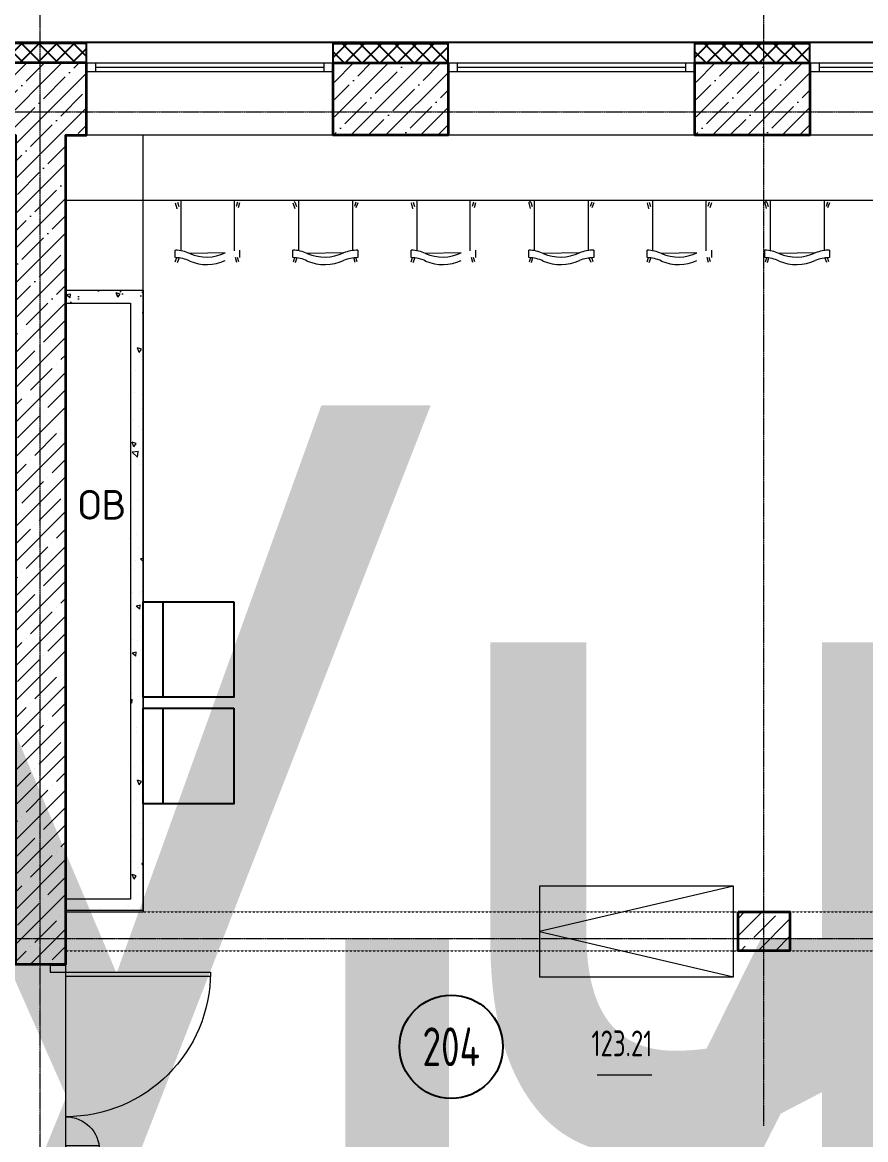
# Model space of a CAD drawing. Header units: millimetres. Extents: x 0 to 168960, y -92093 to 443706.
# Drawn here: x 11455 to 17982, y 211946 to 220596 of the extents above; entities that cross this region are included whole.
import ezdxf
from ezdxf.enums import TextEntityAlignment as Align

# ---------------------------------------------------------------- set-up
doc = ezdxf.new("R2018")
doc.units = ezdxf.units.MM
doc.linetypes.add('короткая штриховая', pattern=[282.222222, 141.111111, -141.111111])
doc.linetypes.add('осевая', pattern=[50.8, 31.75, -6.35, 6.35, -6.35])
for name, color, linetype, lineweight in [('_0', 7, 'Continuous', 15), ('АР_Двери', 250, 'Continuous', 9), ('АР_Названия помещений', 124, 'Continuous', 5), ('АР_Номер помещения', 1, 'Continuous', 25), ('АР_Окна БЛОК', 250, 'Continuous', 13), ('АР_Помещения_площадь', 19, 'Continuous', 9), ('Балки.1', 7, 'Continuous', 9), ('Основная ГКЛ', 250, 'Continuous', 9)]:
    doc.layers.add(name, color=color, linetype=linetype, lineweight=lineweight)
doc.layers.add('АР_Сущ.Несущая стена', color=7, linetype='Continuous')
doc.layers.add('ТХ_мебель передв', color=251, linetype='Continuous')
doc.styles.add('ISOCPEUR', font='isocpeur.ttf', dxfattribs={"height": 175})
doc.styles.add('PDF ISOCPEUR', font='isocpeur.ttf')
doc.styles.get("Standard").update_dxf_attribs({"font": 'arial.ttf'})

# ---------------------------------------------------------------- blocks, each defined once
blk = doc.blocks.new('ОКНО 1910')
at = {"layer": 'АР_Окна БЛОК', "color": 8, "ltscale": 0.1}
for points in [[(178763.3, -124524.8), (180673.3, -124524.8), (180673.3, -125084.8), (178763.3, -125084.8)], [(178763.3, -125014.8), (180673.3, -125014.8), (180673.3, -125084.8), (178763.3, -125084.8)], [(178763.3, -125014.8), (178833.3, -125014.8), (178833.3, -125084.8), (178763.3, -125084.8)], [(180603.3, -125014.8), (180673.3, -125014.8), (180673.3, -125084.8), (180603.3, -125084.8)]]:
    blk.add_lwpolyline(points, close=True, dxfattribs=at)
blk.add_lwpolyline([(178833.3, -125049.8), (180603.3, -125049.8)], dxfattribs=at)
blk = doc.blocks.new('2 ЭТАЖ')
at = {"layer": 'АР_Сущ.Несущая стена', "ltscale": 0.1}
h = blk.add_hatch(dxfattribs=at)
h.set_pattern_fill('ANSI37', color=8, scale=30, angle=270)
h.set_pattern_definition([(315, (0, 54.46), (67.35192, 67.35192), []), (45, (0, 54.46), (-67.35192, 67.35192), [])])
h.paths.add_polyline_path([(113153.3, -108656.4), (120263.3, -108656.4), (120263.3, -108506.4), (113003.3, -108506.4), (113003.3, -109854.8), (113153.3, -109854.8)])
h = blk.add_hatch(dxfattribs=at)
h.set_pattern_fill('ANSI37', color=8, scale=30, angle=180)
h.set_pattern_definition([(225, (300936.69, -233741.23), (67.35192, -67.35192), []), (315, (300936.69, -233741.23), (67.35192, 67.35192), [])])
h.paths.add_polyline_path([(122173.3, -108656.4), (123063.3, -108656.4), (123063.3, -108506.4), (122173.3, -108506.4)])
h = blk.add_hatch(dxfattribs=at)
h.set_pattern_fill('ANSI37', color=8, scale=30, angle=180)
h.set_pattern_definition([(225, (303736.69, -233741.23), (67.35192, -67.35192), []), (315, (303736.69, -233741.23), (67.35192, 67.35192), [])])
h.paths.add_polyline_path([(124973.3, -108656.4), (125863.3, -108656.4), (125863.3, -108506.4), (124973.3, -108506.4)])
at = {"layer": 'АР_Сущ.Несущая стена', "lineweight": 13, "ltscale": 10000}
h = blk.add_hatch(dxfattribs=at)
h.set_pattern_fill('ANSI35', color=8, scale=30)
h.paths.add_polyline_path([(113508.3, -108656.4), (113153.3, -108656.4), (113153.3, -109029.8), (113508.3, -109029.8)])
h.paths.add_polyline_path([(113508.3, -109029.8), (113153.3, -109029.8), (113153.3, -109854.8), (113223.3, -109854.8), (113508.3, -109854.8)])
h.paths.add_polyline_path([(120263.3, -109029.8), (113508.3, -109029.8), (113508.3, -109854.8), (113713.3, -109854.8), (113713.3, -109216.4), (119713.3, -109216.4), (119713.3, -115634.8), (120103.3, -115634.8), (120103.3, -109216.4), (120263.3, -109216.4)])
h.paths.add_polyline_path([(120263.3, -108656.4), (113508.3, -108656.4), (113508.3, -109029.8), (120263.3, -109029.8)])
h = blk.add_hatch(dxfattribs=at)
h.set_pattern_fill('ANSI35', color=8, scale=30)
h.set_pattern_definition([(45, (-55691, 15868.36), (-134.70384, 134.70384), []), (45, (-55556.3, 15868.36), (-134.70384, 134.70384), [238.125, -47.625, 0, -47.625])])
h.paths.add_polyline_path([(123063.3, -108861.4), (122182.3, -108861.4), (122182.3, -109216.4), (123063.3, -109216.4), (123063.3, -109146.4)])
h.paths.add_polyline_path([(123063.3, -108656.4), (122182.3, -108656.4), (122182.3, -108861.4), (123063.3, -108861.4)])
h = blk.add_hatch(dxfattribs=at)
h.set_pattern_fill('ANSI35', color=8, scale=30)
h.set_pattern_definition([(45, (-52891, 15868.36), (-134.70384, 134.70384), []), (45, (-52756.3, 15868.36), (-134.70384, 134.70384), [238.125, -47.625, 0, -47.625])])
h.paths.add_polyline_path([(125863.3, -108861.4), (124982.3, -108861.4), (124982.3, -109216.4), (125863.3, -109216.4), (125863.3, -109146.4)])
h.paths.add_polyline_path([(125863.3, -108656.4), (124982.3, -108656.4), (124982.3, -108861.4), (125863.3, -108861.4)])
h = blk.add_hatch(dxfattribs=at)
h.set_pattern_fill('ANSI35', color=8, scale=30)
h.set_pattern_definition([(45, (-37000.33, 3002.12), (-134.70384, 134.70384), []), (45, (-36865.62, 3002.12), (-134.70384, 134.70384), [238.125, -47.625, 0, -47.625])])
h.paths.add_polyline_path([(125708.3, -115327.7), (125508, -115327.7), (125508, -115529.7), (125708.3, -115529.7)])
h.paths.add_polyline_path([(125508, -115327.7), (125308.3, -115327.7), (125308.3, -115529.7), (125508, -115529.7)])
h.paths.add_polyline_path([(125508, -115229.7), (125308.3, -115229.7), (125308.3, -115327.7), (125508, -115327.7)])
h.paths.add_polyline_path([(125708.3, -115229.7), (125508, -115229.7), (125508, -115327.7), (125708.3, -115327.7)])
at = {"layer": 'АР_Сущ.Несущая стена', "color": 8, "ltscale": 0.1}
for points in [[(174755.5, -108496.2), (182078.4, -108496.2), (182078.4, -125244.8), (112993.3, -125244.8), (112993.3, -108496.4), (133154.3, -108496.4)], [(120263.3, -108506.4), (113003.3, -108506.4), (113003.3, -109854.8)], [(120263.3, -108656.4), (120263.3, -108496.4)], [(122173.3, -108656.4), (122173.3, -108496.4)], [(122173.3, -108656.4), (122173.3, -108496.4)], [(122173.3, -108506.4), (123063.3, -108506.4)], [(123063.3, -108656.4), (123063.3, -108496.4)], [(124973.3, -108656.4), (124973.3, -108496.4)], [(124973.3, -108506.4), (125863.3, -108506.4)], [(125863.3, -108656.4), (125863.3, -108496.4)]]:
    blk.add_lwpolyline(points, dxfattribs=at)
at = {"layer": 'АР_Сущ.Несущая стена', "color": 8, "linetype": 'Continuous', "lineweight": 35, "flags": 128}
for points in [[(113153.3, -108656.4), (113153.3, -109854.8), (113713.3, -109854.8), (113713.3, -109216.4), (119713.3, -109216.4), (119713.3, -115634.8), (120103.3, -115634.8), (120103.3, -109216.4), (120263.3, -109216.4), (120263.3, -108656.4)], [(122173.3, -108656.4), (123063.3, -108656.4), (123063.3, -109216.4), (122173.3, -109216.4)], [(124973.3, -108656.4), (125863.3, -108656.4), (125863.3, -109216.4), (124973.3, -109216.4)], [(125308.3, -115229.7), (125708.3, -115229.7), (125708.3, -115529.7), (125308.3, -115529.7)]]:
    blk.add_lwpolyline(points, close=True, dxfattribs=at)
at = {"layer": 'Балки.1', "color": 8, "linetype": 'короткая штриховая', "lineweight": 9, "ltscale": 0.01}
for p, q in [((120103.3, -115229.7), (130725.8, -115229.7)), ((120103.3, -115529.7), (130725.8, -115529.7))]:
    blk.add_line(p, q, dxfattribs=at)
at = {"layer": 'АР_Сущ.Несущая стена', "color": 8, "rotation": 180}
for p in [(300936.7, -233741.2), (303736.7, -233741.2), (306536.7, -233741.2)]:
    blk.add_blockref('ОКНО 1910', p, dxfattribs=at)
blk = doc.blocks.new('*U292')
at = {"layer": 'АР_Двери', "color": 8}
for points in [[(1430.7, 1120), (1395.7, 1120), (1395.7, 0), (1430.7, 0)], [(50, 260.7), (85, 260.7), (85, 0), (50, 0)], [(50, 0), (0, 0), (0, -120), (50, -120)], [(1430.7, 0), (1480.7, 0), (1480.7, -120), (1430.7, -120)]]:
    blk.add_lwpolyline(points, close=True, dxfattribs=at)
for centre, radius, start, end in [((1430.7, 0), 1120, 90, 180), ((50, 0), 260.7, 0, 90)]:
    blk.add_arc(centre, radius, start, end, dxfattribs=at)
at = {"layer": 'Основная ГКЛ', "color": 8, "ltscale": 5}
for p, q in [((-10, 0), (-10, -120)), ((1490.7, 0), (1490.7, -120))]:
    blk.add_line(p, q, dxfattribs=at)
blk = doc.blocks.new('*U313')
at = {"color": 8, "style": 'ISOCPEUR', "width": 0.7, "flags": 1}
blk.add_attdef('КАТЕГОРИЯ', (-499.2, -2092.2), '', height=250, dxfattribs=at)
at = {"layer": 'АР_Номер помещения', "color": 8, "style": 'ISOCPEUR', "width": 0.7}
blk.add_attdef('НОМЕР_ПОМЕЩЕНИЯ', text='', height=300, dxfattribs=at).set_placement((-17991.4, 9086.8), align=Align.MIDDLE_CENTER)
at = {"layer": 'АР_Помещения_площадь', "color": 8, "style": 'ISOCPEUR', "width": 0.7}
blk.add_attdef('ПЛОЩАДЬ_ПОМЕЩЕНИЯ', text='', height=200, dxfattribs=at).set_placement((-16295.6, 2793.5), align=Align.MIDDLE_RIGHT)
at = {"layer": 'АР_Помещения_площадь', "color": 8, "lineweight": 30, "width": 0.7, "flags": 104}
blk.add_attdef('ИМЯ_ПОМЕЩЕНИЯ', text='', height=100, dxfattribs=at).set_placement((157.6, 1217.1), align=Align.MIDDLE_CENTER)
blk = doc.blocks.new('*U311')
at = {"layer": 'АР_Номер помещения', "color": 8}
blk.add_circle((-16203.8, 3280.4), 400, dxfattribs=at)
at = {"layer": 'АР_Помещения_площадь', "color": 8}
blk.add_line((-14652.3, 3060), (-15074.6, 3060), dxfattribs=at)
at = {"color": 8, "style": 'ISOCPEUR', "width": 0.7, "flags": 1}
blk.add_attdef('КАТЕГОРИЯ', (-499.2, -2092.2), '', height=250, dxfattribs=at)
at = {"layer": 'АР_Номер помещения', "color": 8, "style": 'ISOCPEUR', "width": 0.7}
blk.add_attdef('НОМЕР_ПОМЕЩЕНИЯ', text='', height=300, dxfattribs=at).set_placement((-16203.8, 3280.4), align=Align.MIDDLE_CENTER)
at = {"layer": 'АР_Помещения_площадь', "color": 8, "style": 'ISOCPEUR', "width": 0.7}
blk.add_attdef('ПЛОЩАДЬ_ПОМЕЩЕНИЯ', text='', height=200, dxfattribs=at).set_placement((-14647.4, 3306.5), align=Align.MIDDLE_RIGHT)
at = {"layer": 'АР_Помещения_площадь', "color": 8, "lineweight": 30, "width": 0.7, "flags": 104}
blk.add_attdef('ИМЯ_ПОМЕЩЕНИЯ', text='', height=100, dxfattribs=at).set_placement((157.6, 1217.1), align=Align.MIDDLE_CENTER)
blk = doc.blocks.new('У017')
at = {"layer": 'ТХ_мебель передв', "color": 8}
blk.add_lwpolyline([(252941.7, -218301.8), (253681.7, -218301.8), (253681.7, -219001.8), (252941.7, -219001.8)], close=True, dxfattribs=at)
blk.add_lwpolyline([(252941.7, -219001.8), (252941.7, -218851.8), (253681.7, -218851.8), (253681.7, -219001.8)], dxfattribs=at)

msp = doc.modelspace()

# ---------------------------------------------------------------- hatches: boundary and pattern name
at = {"layer": '_0', "ltscale": 100}
h = msp.add_hatch(dxfattribs=at)
h.set_pattern_fill('AR-CONC', color=256, scale=2, angle=90)
h.set_pattern_definition([(140, (-108312.07, 263338.7), (31.8782, 364.36934), [38.1, -419.1]), (85, (-108312.07, 263338.7), (-382.1137, -70.4868), [30.48, -335.2812]), (190.45144, (-108309.4, 263369.07), (-350.2355, 293.8825), [32.38, -356.1805]), (136.1842, (-108413.67, 263338.7), (84.0847, 542.1581), [57.15, -628.65]), (186.63556, (-108406.66, 263383.9), (-494.8522, 474.8083), [48.57, -534.2712]), (81.18415, (-108413.67, 263338.7), (-494.8522, 474.8083), [45.72, -502.9195]), (111, (-108388.27, 263389.5), (204.5304, 303.2288), [38.1, -419.1]), (56, (-108388.27, 263389.5), (-368.3759, 123.6041), [30.48, -335.28]), (161.45145, (-108371.22, 263414.77), (-163.8455, 426.8328), [32.38, -356.1799]), (127.5, (-108312.07, 263338.7), (-169.11008, 6.1772), [0, -331.216, 0, -340.36, 0, -336.55]), (97.5, (-108312.07, 263338.7), (-200.36115, 133.63933), [0, -194.056, 0, -323.596, 0, -128.27]), (57.5, (-108312.07, 263225.42), (11.45749, 271.18119), [0, -127, 0, -396.24, 0, -525.78]), (47.5, (-108312.07, 263174.62), (-50.853, 296.25836), [0, -165.1, 0, -263.144, 0, -373.38])])
h.paths.add_polyline_path([(12391.28, 218521.793), (11791.28, 218521.793), (11791.28, 218421.793), (12291.28, 218421.793), (12291.28, 213821.793), (11791.28, 213821.793), (11791.28, 213721.793), (12391.28, 213721.793)])

# ---------------------------------------------------------------- linework, layer by layer
at = {"layer": '_0', "linetype": 'осевая', "ltscale": 0.3}
for p, q in [((11593.71, 209103.426), (11593.71, 226353.426)), ((17193.71, 212053.426), (17193.71, 226353.426)), ((1843.71, 219903.426), (74501.818, 219903.426)), ((1843.71, 213503.426), (74501.818, 213503.426))]:
    msp.add_line(p, q, dxfattribs=at)
at = {"layer": '_0', "lineweight": 0, "ltscale": 100, "transparency": 33554687}
for p, q in [((12391.28, 215206.793), (12391.28, 216706.793)), ((16958.87, 213907.691), (15458.87, 213557.691)), ((15458.87, 213557.691), (16958.87, 213207.691))]:
    msp.add_line(p, q, dxfattribs=at)
at = {"layer": '_0'}
for points in [[(19461.282, 220321.793), (19461.282, 219721.793), (11791.283, 219721.793), (11791.284, 219219.085), (19461.283, 219219.085)], [(19461.28, 219721.793), (19461.28, 214261.512), (19161.28, 214261.512), (19161.28, 213408.559), (22413.695, 213408.559), (22413.695, 213311.512), (26565.994, 213311.512), (26565.994, 214231.512), (28265.994, 214231.512), (28265.994, 213311.512), (41381.751, 213313.434), (41381.75, 211246.372), (41381.75, 210706.434), (22591.28, 210706.434), (22591.28, 210803.434), (11791.281, 210803.434), (11791.28, 213721.793), (12391.28, 213721.793), (12391.28, 219721.793)]]:
    msp.add_lwpolyline(points, dxfattribs=at)
at = {"layer": '_0', "lineweight": 0, "ltscale": 100, "transparency": 33554687}
for points in [[(19461.283, 219219.085), (19461.283, 219721.793), (11791.283, 219721.793), (11791.283, 219219.085)], [(16958.87, 213907.691), (15458.87, 213907.691), (15458.87, 213207.691), (16958.87, 213207.691)]]:
    msp.add_lwpolyline(points, close=True, dxfattribs=at)
for points in [[(12655.009, 219203.21), (12665.592, 219171.459)], [(12681.469, 219219.085), (12681.469, 218827.502)], [(12681.469, 219219.085), (13094.219, 219219.085)], [(13094.219, 219219.085), (13094.219, 218827.502)], [(13120.679, 219203.21), (13110.096, 219171.459)], [(13559.885, 219208.501), (13565.177, 219203.21)], [(13565.179, 219203.21), (13575.762, 219171.459)], [(13591.637, 219219.085), (13591.637, 218827.502)], [(13591.637, 219219.085), (14009.678, 219219.085)], [(14009.68, 219219.085), (14009.68, 218827.502)], [(14036.137, 219203.21), (14025.555, 219171.459)], [(14480.636, 219203.21), (14491.218, 219171.459)], [(14507.093, 219219.085), (14507.093, 218827.502)], [(14507.093, 219219.085), (14919.842, 219219.085)], [(14919.845, 219219.085), (14919.845, 218827.502)], [(14946.302, 219203.21), (14935.719, 219171.459)], [(15385.511, 219208.501), (15390.803, 219203.21)], [(15390.803, 219203.21), (15401.386, 219171.459)], [(15417.263, 219219.085), (15417.263, 218827.502)], [(15417.263, 219219.085), (15835.304, 219219.085)], [(15835.304, 219219.085), (15835.304, 218827.502)], [(15861.764, 219203.21), (15851.181, 219171.459)], [(16306.262, 219203.21), (16316.845, 219171.459)], [(16332.719, 219219.085), (16332.719, 218827.502)], [(16332.719, 219219.085), (16745.468, 219219.085)], [(16745.471, 219219.085), (16745.471, 218827.502)], [(16771.928, 219203.21), (16761.345, 219171.459)], [(17211.135, 219208.501), (17216.426, 219203.21)], [(17216.429, 219203.21), (17227.012, 219171.459)], [(17242.886, 219219.085), (17242.886, 218827.502)], [(17242.886, 219219.085), (17660.927, 219219.085)], [(17660.93, 219219.085), (17660.93, 218827.502)], [(17687.387, 219203.21), (17676.804, 219171.459)], [(12639.138, 219197.918), (12649.721, 219155.585)], [(12655.009, 219155.585), (12649.718, 219155.585)], [(13136.553, 219197.918), (13125.97, 219160.877)], [(13549.302, 219197.918), (13565.177, 219155.585)], [(14052.012, 219197.918), (14036.137, 219160.877)], [(14464.761, 219197.918), (14475.344, 219155.585)], [(14480.636, 219155.585), (14475.344, 219155.585)], [(14962.179, 219197.918), (14951.596, 219160.877)], [(15374.929, 219197.918), (15385.511, 219155.585)], [(15877.635, 219197.918), (15861.761, 219160.877)], [(16290.387, 219197.918), (16300.97, 219155.585)], [(16306.262, 219155.585), (16300.97, 219155.585)], [(16787.805, 219197.918), (16777.222, 219160.877)], [(17200.552, 219197.918), (17211.135, 219155.585)], [(17703.261, 219197.918), (17687.387, 219160.877)], [(12639.138, 218774.584), (12639.138, 218832.793)], [(12639.138, 218742.834), (12649.721, 218774.584)], [(12655.009, 218737.543), (12670.884, 218774.584)], [(13025.427, 218811.626), (12750.261, 218806.335)], [(13115.387, 218737.543), (13104.804, 218774.584)], [(13131.262, 218742.834), (13120.679, 218774.584)], [(13136.553, 218832.793), (13136.553, 218774.584)], [(13549.302, 218774.584), (13549.302, 218832.793)], [(13554.594, 218742.834), (13565.177, 218774.584)], [(13570.471, 218737.543), (13581.054, 218774.584)], [(13940.886, 218811.626), (13660.428, 218806.335)], [(14030.843, 218737.543), (14020.26, 218774.584)], [(14046.72, 218742.834), (14036.137, 218774.584)], [(14052.012, 218832.793), (14052.012, 218774.584)], [(14464.761, 218774.584), (14464.761, 218832.793)], [(14464.761, 218742.834), (14475.344, 218774.584)], [(14480.636, 218737.543), (14496.51, 218774.584)], [(14851.053, 218811.626), (14575.887, 218806.335)], [(14941.011, 218737.543), (14930.428, 218774.584)], [(14956.885, 218742.834), (14946.302, 218774.584)], [(14962.179, 218832.793), (14962.179, 218774.584)], [(15374.929, 218774.584), (15374.929, 218832.793)], [(15380.22, 218742.834), (15390.803, 218774.584)], [(15396.094, 218737.543), (15406.677, 218774.584)], [(15766.512, 218811.626), (15486.054, 218806.335)], [(15856.469, 218737.543), (15840.595, 218774.584)], [(15872.344, 218742.834), (15861.761, 218774.584)], [(15877.635, 218832.793), (15877.635, 218774.584)], [(16290.387, 218774.584), (16290.387, 218832.793)], [(16290.387, 218742.834), (16300.97, 218774.584)], [(16306.262, 218737.543), (16322.136, 218774.584)], [(16676.677, 218811.626), (16401.51, 218806.335)], [(16766.637, 218737.543), (16756.054, 218774.584)], [(16782.511, 218742.834), (16771.928, 218774.584)], [(16787.805, 218832.793), (16787.805, 218774.584)], [(17200.552, 218774.584), (17200.552, 218832.793)], [(17205.843, 218742.834), (17216.426, 218774.584)], [(17221.72, 218737.543), (17232.303, 218774.584)], [(17592.135, 218811.626), (17311.678, 218806.335)], [(17682.093, 218737.543), (17666.218, 218774.584)], [(17697.97, 218742.834), (17687.387, 218774.584)], [(17703.261, 218832.793), (17703.261, 218774.584)]]:
    msp.add_lwpolyline(points, dxfattribs=at)
at = {"layer": '_0', "ltscale": 0.1}
for points in [[(11791.28, 218521.793), (12391.28, 218521.793), (12391.28, 213706.793), (11791.28, 213706.793)], [(11791.28, 218421.793), (12291.28, 218421.793), (12291.28, 213806.793), (11791.28, 213806.793)]]:
    msp.add_lwpolyline(points, dxfattribs=at)
at = {"layer": '_0', "lineweight": 0, "ltscale": 100, "transparency": 33554687}
for centre, radius, start, end in [((12629.216, 218549.953), 283.246, 64.7261423, 87.990925), ((12629.216, 218491.745), 283.246, 64.7261423, 87.990925), ((12882.348, 219112.008), 332.944, 246.629968, 295.4696391), ((13549.395, 218528.685), 245.908, 63.1613892, 90.0215757), ((13545.138, 218569.039), 263.843, 64.0870216, 89.09533), ((13795.015, 219124.521), 345.33, 247.0726037, 294.9947872), ((14066.557, 218461.326), 371.962, 92.2422891, 109.7355556), ((14066.557, 218403.119), 371.962, 92.2422891, 109.7355556), ((14454.839, 218549.953), 283.246, 64.7261423, 87.990925), ((14454.839, 218491.745), 283.246, 64.7261423, 87.990925), ((14707.974, 219112.008), 332.944, 246.629968, 295.4696391), ((15370.764, 218569.039), 263.843, 64.0870216, 89.09533), ((15370.764, 218510.831), 263.843, 64.0870216, 89.09533), ((15620.641, 219124.521), 345.33, 247.0726037, 294.9947872), ((15892.183, 218403.119), 371.962, 92.2422891, 109.7355556), ((15886.177, 218492.542), 340.534, 91.4375783, 110.5573333), ((16280.465, 218549.953), 283.246, 64.7261423, 87.990925), ((16280.465, 218491.745), 283.246, 64.7261423, 87.990925), ((16533.597, 219112.008), 332.944, 246.629968, 295.4696391), ((17196.387, 218510.831), 263.843, 64.0870216, 89.09533), ((17190.63, 218549.953), 283.246, 64.7261423, 87.990925), ((17446.265, 219124.521), 345.33, 247.0726037, 294.9947872), ((17711.8, 218492.542), 340.534, 91.4375783, 110.5573333), ((17711.8, 218434.335), 340.534, 91.4375783, 110.5573333), ((12882.348, 219053.8), 332.944, 246.629968, 295.4696391), ((13795.015, 219066.314), 345.33, 247.0726037, 294.9947872), ((14707.974, 219053.8), 332.944, 246.629968, 295.4696391), ((15620.641, 219066.314), 345.33, 247.0726037, 294.9947872), ((16533.597, 219053.8), 332.944, 246.629968, 295.4696391), ((17446.265, 219066.314), 345.33, 247.0726037, 294.9947872)]:
    msp.add_arc(centre, radius, start, end, dxfattribs=at)
for centre, start_param, end_param in [((15383.107, 219200.321), 3.77547215, 5.64856979), ((17208.73, 219200.321), 3.77547256, 5.64857021)]:
    msp.add_ellipse(centre, major_axis=(-6.568, -6.571), ratio=0.74182371, start_param=start_param, end_param=end_param, dxfattribs=at)

# ---------------------------------------------------------------- block references
at = {"layer": '_0'}
msp.add_blockref('2 ЭТАЖ', (-108312.065, 328938.23), dxfattribs=at)
ref = msp.add_blockref('*U313', (27538.428, 209421.205), dxfattribs=at)
lines = msp.add_mtext('\\W0.8000;Учебный кабинет', dxfattribs={"layer": 'АР_Названия помещений', "color": 8, "insert": (9204.492, 217630.052), "char_height": 7901.09076, "width": 2057.4742, "attachment_point": 1})
ref.add_attrib('ИМЯ_ПОМЕЩЕНИЯ', '', (9204.492, 217630.052), dxfattribs={"flags": 104}).embed_mtext(lines)
at = {"layer": '_0', "rotation": 270}
for p in [(231393.094, 469052.578), (231393.094, 468227.55)]:
    msp.add_blockref('У017', p, dxfattribs=at)
at = {"layer": '_0'}
ref = msp.add_blockref('*U311', (30978.428, 209384.592), dxfattribs=at)
ref.add_attrib('НОМЕР_ПОМЕЩЕНИЯ', '204', dxfattribs={"layer": 'АР_Номер помещения', "color": 8, "height": 300, "style": 'ISOCPEUR', "width": 0.7}).set_placement((14774.613, 212664.986), align=Align.MIDDLE_CENTER)
lines = msp.add_mtext('\\W0.8000;Коридор с рекреацией (начальная школа)', dxfattribs={"layer": 'АР_Названия помещений', "color": 8, "insert": (13247.658, 213506.369), "char_height": 8048.69636, "width": 2250.92113, "attachment_point": 1})
ref.add_attrib('ИМЯ_ПОМЕЩЕНИЯ', '', (13247.658, 213506.369), dxfattribs={"flags": 104}).embed_mtext(lines)
ref.add_attrib('ПЛОЩАДЬ_ПОМЕЩЕНИЯ', '123.21', dxfattribs={"layer": 'АР_Помещения_площадь', "color": 8, "height": 200, "style": 'ISOCPEUR', "width": 0.7}).set_placement((16331.049, 212691.124), align=Align.MIDDLE_RIGHT)
at = {"layer": '_0', "linetype": 'ByBlock', "xscale": -1, "rotation": 270}
msp.add_blockref('*U292', (11791.28, 211812.713), dxfattribs=at)

# ---------------------------------------------------------------- texts
at = {"layer": '_0', "lineweight": 5, "ltscale": 0.1, "insert": (11886.818, 216746.392), "char_height": 229.1932, "attachment_point": 7, "style": 'PDF ISOCPEUR'}
msp.add_mtext('ОВ', dxfattribs=at)

doc.saveas('drawing.dxf')
